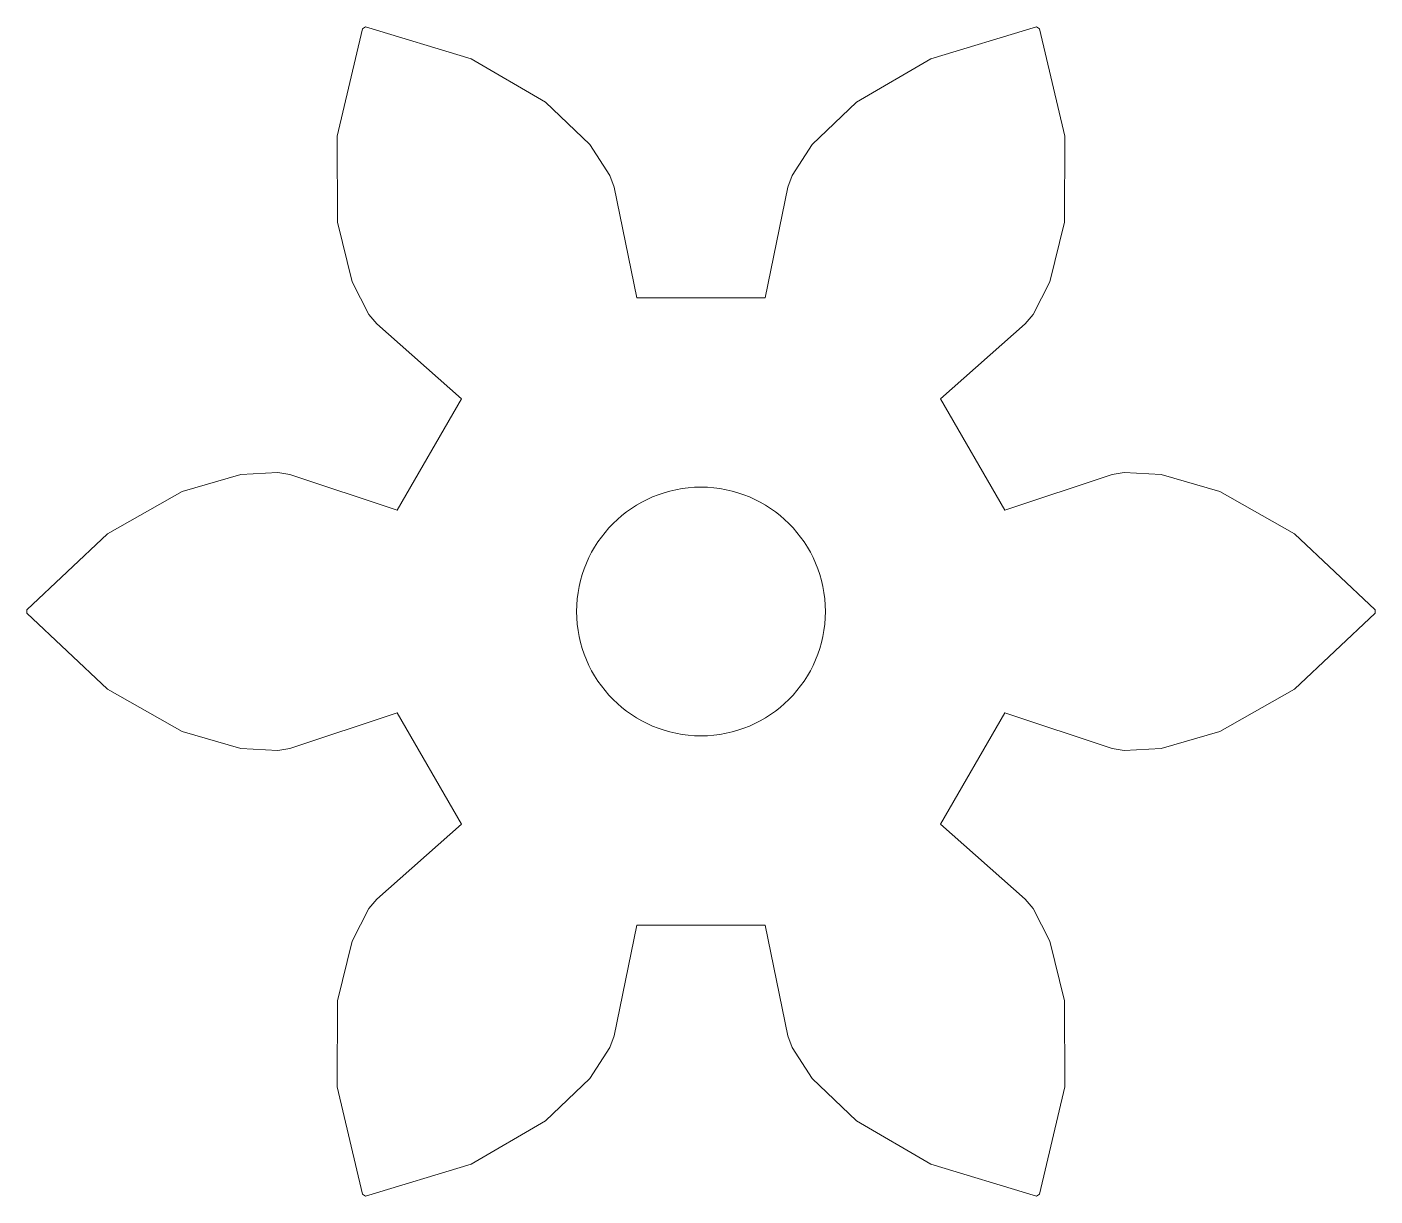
# Model space of a CAD drawing. Extents: x -11.1 to 11.1, y -9.6 to 9.6.
import ezdxf

# ---------------------------------------------------------------- set-up
doc = ezdxf.new("R2010")
doc.units = 0
doc.layers.get('0').update_dxf_attribs({"linetype": 'CONTINUOUS', "lineweight": 25, "true_color": 0xffffff})

# ---------------------------------------------------------------- blocks, each defined once
blk = doc.blocks.new('gear')
at = {"lineweight": 0}
for p, q in [((-5.999, 7.835), (-5.581, 9.607)), ((-5.581, 9.607), (-5.53, 9.637)), ((-5.53, 9.637), (-3.786, 9.113)), ((3.786, 9.113), (5.53, 9.637)), ((5.53, 9.637), (5.581, 9.607)), ((5.581, 9.607), (5.999, 7.835)), ((-3.786, 9.113), (-2.564, 8.398)), ((2.564, 8.398), (3.786, 9.113)), ((-2.564, 8.398), (-1.833, 7.698)), ((1.833, 7.698), (2.564, 8.398)), ((-5.991, 6.419), (-5.999, 7.835)), ((5.999, 7.835), (5.991, 6.419)), ((-1.833, 7.698), (-1.504, 7.188)), ((1.504, 7.188), (1.833, 7.698)), ((-1.504, 7.188), (-1.433, 6.998)), ((1.433, 6.998), (1.504, 7.188)), ((-1.433, 6.998), (-1.059, 5.173)), ((1.059, 5.173), (1.433, 6.998)), ((-5.75, 5.437), (-5.991, 6.419)), ((5.991, 6.419), (5.75, 5.437)), ((-5.473, 4.897), (-5.75, 5.437)), ((5.75, 5.437), (5.473, 4.897)), ((-1.059, 5.173), (1.059, 5.173)), ((-5.344, 4.74), (-5.473, 4.897)), ((5.473, 4.897), (5.344, 4.74)), ((-3.95, 3.504), (-5.344, 4.74)), ((5.344, 4.74), (3.95, 3.504)), ((-5.01, 1.669), (-3.95, 3.504)), ((3.95, 3.504), (5.01, 1.669)), ((-8.555, 1.979), (-7.583, 2.261)), ((-7.583, 2.261), (-6.977, 2.291)), ((-6.977, 2.291), (-6.777, 2.258)), ((-6.777, 2.258), (-5.01, 1.669)), ((5.01, 1.669), (6.777, 2.258)), ((6.777, 2.258), (6.977, 2.291)), ((6.977, 2.291), (7.583, 2.261)), ((7.583, 2.261), (8.555, 1.979)), ((-9.785, 1.278), (-8.555, 1.979)), ((8.555, 1.979), (9.785, 1.278)), ((-11.111, 0.03), (-9.785, 1.278)), ((9.785, 1.278), (11.111, 0.03)), ((-11.111, -0.03), (-11.111, 0.03)), ((11.111, 0.03), (11.111, -0.03)), ((-9.785, -1.278), (-11.111, -0.03)), ((11.111, -0.03), (9.785, -1.278)), ((-8.555, -1.979), (-9.785, -1.278)), ((9.785, -1.278), (8.555, -1.979)), ((-5.01, -1.669), (-6.777, -2.258)), ((-3.95, -3.504), (-5.01, -1.669)), ((5.01, -1.669), (3.95, -3.504)), ((6.777, -2.258), (5.01, -1.669)), ((-7.583, -2.261), (-8.555, -1.979)), ((8.555, -1.979), (7.583, -2.261)), ((-6.977, -2.291), (-7.583, -2.261)), ((-6.777, -2.258), (-6.977, -2.291)), ((6.977, -2.291), (6.777, -2.258)), ((7.583, -2.261), (6.977, -2.291)), ((-5.344, -4.74), (-3.95, -3.504)), ((3.95, -3.504), (5.344, -4.74)), ((-5.473, -4.897), (-5.344, -4.74)), ((5.344, -4.74), (5.473, -4.897)), ((-5.75, -5.437), (-5.473, -4.897)), ((5.473, -4.897), (5.75, -5.437)), ((-1.059, -5.173), (-1.433, -6.998)), ((1.059, -5.173), (-1.059, -5.173)), ((1.433, -6.998), (1.059, -5.173)), ((-5.991, -6.419), (-5.75, -5.437)), ((5.75, -5.437), (5.991, -6.419)), ((-5.999, -7.835), (-5.991, -6.419)), ((5.991, -6.419), (5.999, -7.835)), ((-1.433, -6.998), (-1.504, -7.188)), ((1.504, -7.188), (1.433, -6.998)), ((-1.504, -7.188), (-1.833, -7.698)), ((1.833, -7.698), (1.504, -7.188)), ((-1.833, -7.698), (-2.564, -8.398)), ((2.564, -8.398), (1.833, -7.698)), ((-5.581, -9.607), (-5.999, -7.835)), ((5.999, -7.835), (5.581, -9.607)), ((-2.564, -8.398), (-3.786, -9.113)), ((3.786, -9.113), (2.564, -8.398)), ((-3.786, -9.113), (-5.53, -9.637)), ((5.53, -9.637), (3.786, -9.113)), ((-5.53, -9.637), (-5.581, -9.607)), ((5.581, -9.607), (5.53, -9.637))]:
    blk.add_line(p, q, dxfattribs=at)
blk.add_circle((0, 0), 2.05, dxfattribs=at)

msp = doc.modelspace()

# ---------------------------------------------------------------- block references
msp.add_blockref('gear', (0, 0))

doc.saveas('drawing.dxf')
